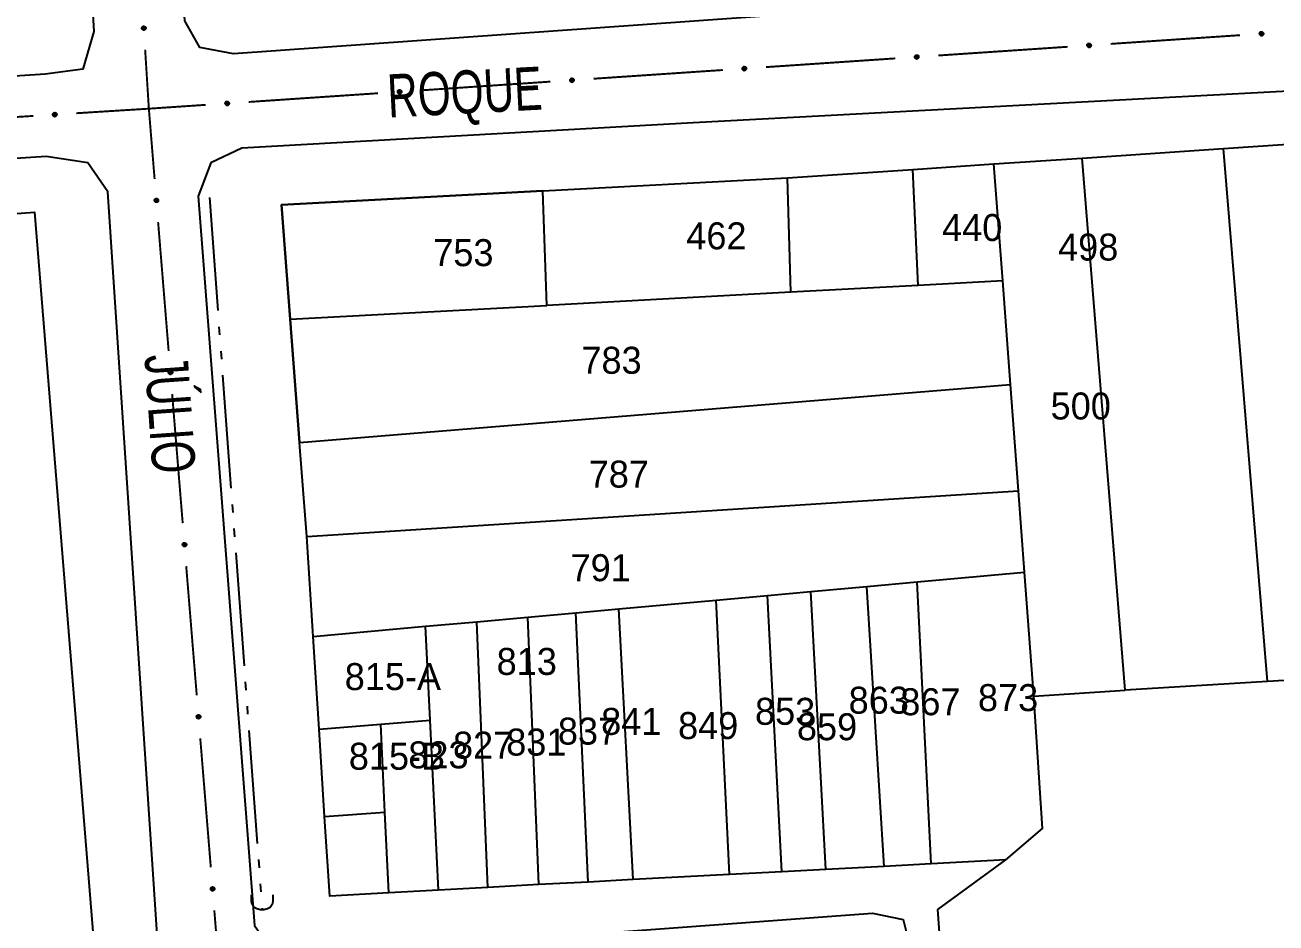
# Model space of a CAD drawing. Extents: x 201053 to 202535, y 4855063 to 4857394.
# Drawn here: x 201644.7 to 201760.5, y 4856174 to 4856257.2 of the extents above; entities that cross this region are included whole.
import ezdxf
from ezdxf.enums import TextEntityAlignment as Align

# ---------------------------------------------------------------- set-up
doc = ezdxf.new("R2010")
doc.units = 0
doc.header["$LTSCALE"] = 1.5
doc.header["$MEASUREMENT"] = 0
doc.linetypes.add('TRACO_05', pattern=[11, 7, -1, 0.5, -1, 0.5, -1])
for name, color, linetype in [('CD_MALHA_LOTES', 7, 'CONTINUOUS'), ('HD-VALAS-DRENOS', 170, 'CONTINUOUS'), ('RU-QUADRA', 210, 'CONTINUOUS'), ('SV-BUEIRO-VALA', 7, 'CONTINUOUS'), ('SV-EIXO-RUA-PAV', 20, 'CONTINUOUS'), ('SV-RUA-PAVIM', 7, 'CONTINUOUS'), ('SV-TXT-RUA-PAV', 7, 'CONTINUOUS'), ('Th_NmrPort', 7, 'CONTINUOUS')]:
    doc.layers.add(name, color=color, linetype=linetype)
doc.styles.add('ARIAL', font='ARIAL.SHX')

# ---------------------------------------------------------------- blocks, each defined once
blk = doc.blocks.new('COD120', base_point=(202246.23, 4857300.32))
at = {"layer": 'SV-BUEIRO-VALA'}
blk.add_lwpolyline([(202245.23, 4857298.92), (202245.23, 4857299.503333), (202245.23, 4857299.590833), (202245.313333, 4857299.824167), (202245.48, 4857300.086667), (202245.73, 4857300.2325), (202246.063333, 4857300.32), (202246.396667, 4857300.32), (202246.73, 4857300.2325), (202246.98, 4857300.086667), (202247.146667, 4857299.824167), (202247.23, 4857299.590833), (202247.23, 4857299.503333), (202247.23, 4857298.92)], dxfattribs=at)

msp = doc.modelspace()

# ---------------------------------------------------------------- linework, layer by layer
at = {"layer": 'CD_MALHA_LOTES', "linetype": 'Continuous', "flags": 128}
for points in [[(201755.65, 4856245.71), (201786.34, 4856247.8)], [(201742.57, 4856244.83), (201755.65, 4856245.71)], [(201759.74, 4856196.35), (201755.65, 4856245.71)], [(201715.29, 4856243.01), (201726.9, 4856243.79)], [(201726.9, 4856243.79), (201734.4, 4856244.29)], [(201727.38, 4856233.04), (201726.9, 4856243.79)], [(201734.4, 4856244.29), (201742.57, 4856244.83)], [(201735.21, 4856233.46), (201734.4, 4856244.29)], [(201746.54, 4856195.52), (201742.57, 4856244.83)], [(201692.63, 4856241.8), (201715.29, 4856243.01)], [(201715.58, 4856232.4), (201715.29, 4856243.01)], [(201692.63, 4856241.8), (201668.43, 4856240.51), (201669.23, 4856229.91)], [(201693, 4856231.19), (201692.63, 4856241.8)], [(201550.36, 4856232.81), (201579.7, 4856234.9), (201645.54, 4856239.83), (201651.01, 4856172.4)], [(201735.21, 4856233.46), (201727.38, 4856233.04)], [(201735.93, 4856223.84), (201735.21, 4856233.46)], [(201715.58, 4856232.4), (201693, 4856231.19)], [(201727.38, 4856233.04), (201715.58, 4856232.4)], [(201669.23, 4856229.91), (201693, 4856231.19)], [(201669.23, 4856229.91), (201670.1, 4856218.47)], [(201670.1, 4856218.47), (201735.93, 4856223.84)], [(201736.67, 4856214), (201735.93, 4856223.84)], [(201670.76, 4856209.76), (201670.1, 4856218.47)], [(201670.76, 4856209.76), (201736.67, 4856214)], [(201737.24, 4856206.46), (201736.67, 4856214)], [(201671.35, 4856200.52), (201670.76, 4856209.76)], [(201722.62, 4856205.14), (201727.28, 4856205.56)], [(201727.28, 4856205.56), (201737.24, 4856206.46)], [(201728.59, 4856179.44), (201727.28, 4856205.56)], [(201738.1, 4856194.99), (201737.24, 4856206.46)], [(201713.42, 4856204.31), (201717.43, 4856204.67)], [(201717.43, 4856204.67), (201722.62, 4856205.14)], [(201718.82, 4856178.93), (201717.43, 4856204.67)], [(201724.22, 4856179.21), (201722.62, 4856205.14)], [(201699.66, 4856203.07), (201708.68, 4856203.88)], [(201708.68, 4856203.88), (201713.42, 4856204.31)], [(201709.91, 4856178.45), (201708.68, 4856203.88)], [(201714.75, 4856178.71), (201713.42, 4856204.31)], [(201686.5, 4856201.88), (201691.22, 4856202.31)], [(201691.22, 4856202.31), (201695.69, 4856202.71)], [(201692.26, 4856177.52), (201691.22, 4856202.31)], [(201695.69, 4856202.71), (201699.66, 4856203.07)], [(201696.81, 4856177.76), (201695.69, 4856202.71)], [(201700.99, 4856177.98), (201699.66, 4856203.07)], [(201671.35, 4856200.52), (201681.75, 4856201.45)], [(201681.75, 4856201.45), (201686.5, 4856201.88)], [(201682.18, 4856192.76), (201681.75, 4856201.45)], [(201687.53, 4856177.26), (201686.5, 4856201.88)], [(201671.9, 4856191.93), (201671.35, 4856200.52)], [(201782.27, 4856197.71), (201759.74, 4856196.35)], [(201759.74, 4856196.35), (201746.54, 4856195.52)], [(201738.1, 4856194.99), (201746.54, 4856195.52)], [(201735.5, 4856179.81), (201738.89, 4856182.73), (201738.1, 4856194.99)], [(201677.62, 4856192.39), (201682.18, 4856192.76)], [(201682.96, 4856177.01), (201682.18, 4856192.76)], [(201671.9, 4856191.93), (201677.62, 4856192.39)], [(201672.42, 4856183.83), (201671.9, 4856191.93)], [(201678, 4856184.22), (201677.62, 4856192.39)], [(201672.42, 4856183.83), (201678, 4856184.22)], [(201678.35, 4856176.76), (201672.89, 4856176.46), (201672.42, 4856183.83)], [(201678.35, 4856176.76), (201678, 4856184.22)], [(201718.82, 4856178.93), (201714.75, 4856178.71)], [(201724.22, 4856179.21), (201718.82, 4856178.93)], [(201728.59, 4856179.44), (201724.22, 4856179.21)], [(201735.5, 4856179.81), (201728.59, 4856179.44)], [(201785.55, 4856144.81), (201731.66, 4856141.12), (201729.19, 4856175.22), (201735.5, 4856179.81)], [(201696.81, 4856177.76), (201692.26, 4856177.52)], [(201700.99, 4856177.98), (201696.81, 4856177.76)], [(201709.91, 4856178.45), (201700.99, 4856177.98)], [(201714.75, 4856178.71), (201709.91, 4856178.45)], [(201682.96, 4856177.01), (201678.35, 4856176.76)], [(201687.53, 4856177.26), (201682.96, 4856177.01)], [(201692.26, 4856177.52), (201687.53, 4856177.26)]]:
    msp.add_lwpolyline(points, dxfattribs=at)
at = {"layer": 'HD-VALAS-DRENOS', "linetype": 'TRACO_05'}
msp.add_polyline3d([(201661.75, 4856241.17, 13.21), (201666.63, 4856175.18, 13.7)], dxfattribs=at)
at = {"layer": 'RU-QUADRA', "linetype": 'Continuous', "flags": 128}
for points in [[(201731.66, 4856141.12), (201729.19, 4856175.22), (201735.5, 4856179.81), (201728.59, 4856179.44), (201724.22, 4856179.21), (201718.82, 4856178.93), (201714.75, 4856178.71), (201709.91, 4856178.45), (201700.99, 4856177.98), (201696.81, 4856177.76), (201692.26, 4856177.52), (201687.53, 4856177.26), (201682.96, 4856177.01), (201678.35, 4856176.76), (201672.89, 4856176.46), (201672.42, 4856183.83), (201671.9, 4856191.93), (201671.35, 4856200.52), (201670.76, 4856209.76), (201670.1, 4856218.47), (201669.23, 4856229.91), (201668.43, 4856240.51), (201692.63, 4856241.8), (201715.29, 4856243.01), (201726.9, 4856243.79), (201734.4, 4856244.29), (201742.57, 4856244.83), (201755.65, 4856245.71), (201786.34, 4856247.8)], [(201579.7, 4856234.9), (201645.54, 4856239.83), (201651.01, 4856172.4), (201652.06, 4856159.56), (201652.69, 4856151.8), (201653.77, 4856137.31), (201654.99, 4856120.88), (201655.97, 4856107.71), (201658, 4856080.49), (201660.08, 4856052.62), (201661.19, 4856038.62), (201596.03, 4856034.44)]]:
    msp.add_lwpolyline(points, dxfattribs=at)
at = {"layer": 'SV-EIXO-RUA-PAV'}
for points in [[(201655.771939, 4856257.017144), (201655.809079, 4856256.985322), (201655.834492, 4856256.950378), (201655.847299, 4856256.915132), (201655.850495, 4856256.881036), (201655.849836, 4856256.845785), (201655.841331, 4856256.810391), (201655.823189, 4856256.773199), (201655.791529, 4856256.735718), (201655.754021, 4856256.712038), (201655.720139, 4856256.697633), (201655.684777, 4856256.692253), (201655.650543, 4856256.693467), (201655.61407, 4856256.703518), (201655.576559, 4856256.722271), (201655.539641, 4856256.755018), (201655.514962, 4856256.789447), (201655.503469, 4856256.823864), (201655.498286, 4856256.859449), (201655.49939, 4856256.895429), (201655.507939, 4856256.930124), (201655.526889, 4856256.967858), (201655.559693, 4856257.003867), (201655.593751, 4856257.028874), (201655.627997, 4856257.040847), (201655.663146, 4856257.045161), (201655.69851, 4856257.04493), (201655.734444, 4856257.037861), (201655.771939, 4856257.017144)], [(201759.028756, 4856256.452164), (201759.060432, 4856256.489428), (201759.095277, 4856256.514977), (201759.130472, 4856256.527922), (201759.164556, 4856256.531251), (201759.199809, 4856256.53073), (201759.235236, 4856256.522363), (201759.272498, 4856256.504367), (201759.310103, 4856256.472853), (201759.333929, 4856256.435438), (201759.348467, 4856256.401612), (201759.353985, 4856256.366271), (201759.352904, 4856256.332033), (201759.342996, 4856256.295522), (201759.32439, 4856256.257938), (201759.291787, 4856256.220892), (201759.257454, 4856256.196078), (201759.223083, 4856256.184451), (201759.187519, 4856256.179129), (201759.151534, 4856256.180092), (201759.116806, 4856256.188506), (201759.078999, 4856256.207308), (201759.042861, 4856256.239972), (201759.017722, 4856256.273932), (201759.005615, 4856256.308131), (201759.001164, 4856256.343262), (201759.001256, 4856256.378627), (201759.008185, 4856256.414589), (201759.028756, 4856256.452164)], [(201743.064739, 4856255.378744), (201743.096394, 4856255.416027), (201743.131223, 4856255.441596), (201743.166411, 4856255.454562), (201743.200493, 4856255.457911), (201743.235747, 4856255.457411), (201743.271178, 4856255.449064), (201743.308451, 4856255.43109), (201743.346074, 4856255.399599), (201743.369923, 4856255.362198), (201743.38448, 4856255.32838), (201743.390018, 4856255.293043), (201743.388958, 4856255.258804), (201743.379072, 4856255.222286), (201743.360488, 4856255.184692), (201743.327906, 4856255.147627), (201743.293588, 4856255.122793), (201743.259224, 4856255.111146), (201743.223663, 4856255.105802), (201743.187678, 4856255.106745), (201743.152945, 4856255.115138), (201743.115126, 4856255.133918), (201743.07897, 4856255.16656), (201743.05381, 4856255.200505), (201743.041683, 4856255.234697), (201743.037211, 4856255.269826), (201743.037283, 4856255.305191), (201743.04419, 4856255.341157), (201743.064739, 4856255.378744)], [(201727.100954, 4856254.302842), (201727.132609, 4856254.340125), (201727.167438, 4856254.365695), (201727.202626, 4856254.378661), (201727.236708, 4856254.38201), (201727.271961, 4856254.381509), (201727.307393, 4856254.373163), (201727.344666, 4856254.355189), (201727.382289, 4856254.323697), (201727.406138, 4856254.286296), (201727.420695, 4856254.252479), (201727.426233, 4856254.217141), (201727.425173, 4856254.182902), (201727.415286, 4856254.146385), (201727.396702, 4856254.10879), (201727.364121, 4856254.071725), (201727.329803, 4856254.046892), (201727.295439, 4856254.035244), (201727.259878, 4856254.029901), (201727.223893, 4856254.030843), (201727.18916, 4856254.039237), (201727.151341, 4856254.058016), (201727.115184, 4856254.090659), (201727.090025, 4856254.124604), (201727.077898, 4856254.158796), (201727.073426, 4856254.193925), (201727.073498, 4856254.229289), (201727.080405, 4856254.265255), (201727.100954, 4856254.302842)], [(201711.137169, 4856253.226941), (201711.168824, 4856253.264224), (201711.203653, 4856253.289794), (201711.238841, 4856253.302759), (201711.272923, 4856253.306109), (201711.308176, 4856253.305608), (201711.343608, 4856253.297262), (201711.380881, 4856253.279287), (201711.418503, 4856253.247796), (201711.442352, 4856253.210395), (201711.456909, 4856253.176577), (201711.462448, 4856253.14124), (201711.461388, 4856253.107001), (201711.451501, 4856253.070483), (201711.432917, 4856253.032889), (201711.400336, 4856252.995824), (201711.366018, 4856252.97099), (201711.331654, 4856252.959343), (201711.296092, 4856252.954), (201711.260108, 4856252.954942), (201711.225375, 4856252.963335), (201711.187556, 4856252.982115), (201711.151399, 4856253.014757), (201711.12624, 4856253.048702), (201711.114113, 4856253.082894), (201711.109641, 4856253.118023), (201711.109713, 4856253.153388), (201711.11662, 4856253.189354), (201711.137169, 4856253.226941)], [(201695.173384, 4856252.151039), (201695.205039, 4856252.188322), (201695.239868, 4856252.213892), (201695.275056, 4856252.226858), (201695.309138, 4856252.230207), (201695.344391, 4856252.229707), (201695.379823, 4856252.22136), (201695.417096, 4856252.203386), (201695.454718, 4856252.171894), (201695.478567, 4856252.134494), (201695.493124, 4856252.100676), (201695.498663, 4856252.065338), (201695.497603, 4856252.0311), (201695.487716, 4856251.994582), (201695.469132, 4856251.956987), (201695.436551, 4856251.919923), (201695.402233, 4856251.895089), (201695.367868, 4856251.883441), (201695.332307, 4856251.878098), (201695.296322, 4856251.87904), (201695.261589, 4856251.887434), (201695.223771, 4856251.906213), (201695.187614, 4856251.938856), (201695.162455, 4856251.972801), (201695.150328, 4856252.006993), (201695.145856, 4856252.042122), (201695.145928, 4856252.077487), (201695.152835, 4856252.113452), (201695.173384, 4856252.151039)], [(201679.209599, 4856251.075138), (201679.241253, 4856251.112421), (201679.276083, 4856251.137991), (201679.311271, 4856251.150956), (201679.345353, 4856251.154306), (201679.380606, 4856251.153805), (201679.416037, 4856251.145459), (201679.45331, 4856251.127484), (201679.490933, 4856251.095993), (201679.514782, 4856251.058592), (201679.529339, 4856251.024774), (201679.534878, 4856250.989437), (201679.533818, 4856250.955198), (201679.523931, 4856250.918681), (201679.505347, 4856250.881086), (201679.472766, 4856250.844021), (201679.438448, 4856250.819187), (201679.404083, 4856250.80754), (201679.368522, 4856250.802197), (201679.332537, 4856250.803139), (201679.297804, 4856250.811532), (201679.259986, 4856250.830312), (201679.223829, 4856250.862954), (201679.19867, 4856250.896899), (201679.186543, 4856250.931091), (201679.182071, 4856250.96622), (201679.182143, 4856251.001585), (201679.18905, 4856251.037551), (201679.209599, 4856251.075138)], [(201663.245814, 4856249.999236), (201663.277468, 4856250.036519), (201663.312298, 4856250.062089), (201663.347485, 4856250.075055), (201663.381567, 4856250.078404), (201663.416821, 4856250.077904), (201663.452252, 4856250.069557), (201663.489525, 4856250.051583), (201663.527148, 4856250.020092), (201663.550997, 4856249.982691), (201663.565554, 4856249.948873), (201663.571093, 4856249.913535), (201663.570033, 4856249.879297), (201663.560146, 4856249.842779), (201663.541562, 4856249.805184), (201663.508981, 4856249.76812), (201663.474663, 4856249.743286), (201663.440298, 4856249.731639), (201663.404737, 4856249.726295), (201663.368752, 4856249.727238), (201663.334019, 4856249.735631), (201663.296201, 4856249.75441), (201663.260044, 4856249.787053), (201663.234884, 4856249.820998), (201663.222758, 4856249.85519), (201663.218285, 4856249.890319), (201663.218358, 4856249.925684), (201663.225265, 4856249.96165), (201663.245814, 4856249.999236)], [(201647.279855, 4856248.964662), (201647.311683, 4856249.001797), (201647.346631, 4856249.027204), (201647.381879, 4856249.040005), (201647.415976, 4856249.043196), (201647.451227, 4856249.042531), (201647.486619, 4856249.034019), (201647.523808, 4856249.015871), (201647.561283, 4856248.984205), (201647.584957, 4856248.946693), (201647.599357, 4856248.912808), (201647.60473, 4856248.877445), (201647.603511, 4856248.843211), (201647.593454, 4856248.80674), (201647.574694, 4856248.769233), (201647.541941, 4856248.73232), (201647.507507, 4856248.707647), (201647.473089, 4856248.69616), (201647.437503, 4856248.690982), (201647.401523, 4856248.692093), (201647.36683, 4856248.700648), (201647.329099, 4856248.719604), (201647.293095, 4856248.752415), (201647.268094, 4856248.786477), (201647.256127, 4856248.820725), (201647.251819, 4856248.855874), (201647.252056, 4856248.891238), (201647.259131, 4856248.927171), (201647.279855, 4856248.964662)], [(201656.931687, 4856241.06198), (201656.969414, 4856241.030856), (201656.995473, 4856240.996391), (201657.008935, 4856240.96139), (201657.012765, 4856240.927359), (201657.012763, 4856240.892102), (201657.004918, 4856240.856556), (201656.987472, 4856240.819033), (201656.956516, 4856240.780969), (201656.919455, 4856240.756594), (201656.885847, 4856240.74156), (201656.850591, 4856240.735523), (201656.816341, 4856240.736099), (201656.779687, 4856240.745469), (201656.741834, 4856240.76352), (201656.704312, 4856240.795574), (201656.678996, 4856240.829538), (201656.666864, 4856240.863734), (201656.661019, 4856240.899216), (201656.661453, 4856240.935211), (201656.669355, 4856240.970059), (201656.687598, 4856241.008139), (201656.719726, 4856241.044754), (201656.753312, 4856241.07039), (201656.78733, 4856241.082999), (201656.822392, 4856241.087967), (201656.857754, 4856241.088395), (201656.893814, 4856241.081996), (201656.931687, 4856241.06198)], [(201658.233043, 4856225.114991), (201658.27077, 4856225.083866), (201658.296829, 4856225.049402), (201658.310291, 4856225.014401), (201658.314121, 4856224.980369), (201658.314119, 4856224.945112), (201658.306274, 4856224.909567), (201658.288828, 4856224.872043), (201658.257871, 4856224.833979), (201658.220811, 4856224.809604), (201658.187203, 4856224.794571), (201658.151947, 4856224.788533), (201658.117697, 4856224.78911), (201658.081043, 4856224.798479), (201658.043189, 4856224.81653), (201658.005668, 4856224.848585), (201657.980352, 4856224.882548), (201657.96822, 4856224.916745), (201657.962375, 4856224.952227), (201657.962809, 4856224.988221), (201657.97071, 4856225.02307), (201657.988954, 4856225.06115), (201658.021082, 4856225.097764), (201658.054668, 4856225.123401), (201658.088685, 4856225.136009), (201658.123747, 4856225.140977), (201658.15911, 4856225.141405), (201658.19517, 4856225.135007), (201658.233043, 4856225.114991)], [(201659.534399, 4856209.168001), (201659.572125, 4856209.136877), (201659.598185, 4856209.102412), (201659.611646, 4856209.067411), (201659.615477, 4856209.03338), (201659.615475, 4856208.998123), (201659.60763, 4856208.962577), (201659.590184, 4856208.925054), (201659.559227, 4856208.88699), (201659.522167, 4856208.862615), (201659.488558, 4856208.847581), (201659.453303, 4856208.841544), (201659.419052, 4856208.84212), (201659.382399, 4856208.85149), (201659.344545, 4856208.869541), (201659.307024, 4856208.901595), (201659.281707, 4856208.935559), (201659.269576, 4856208.969755), (201659.263731, 4856209.005237), (201659.264164, 4856209.041232), (201659.272066, 4856209.07608), (201659.290309, 4856209.11416), (201659.322438, 4856209.150775), (201659.356024, 4856209.176411), (201659.390041, 4856209.18902), (201659.425103, 4856209.193988), (201659.460466, 4856209.194416), (201659.496525, 4856209.188017), (201659.534399, 4856209.168001)], [(201660.835755, 4856193.221012), (201660.873481, 4856193.189887), (201660.899541, 4856193.155423), (201660.913002, 4856193.120422), (201660.916833, 4856193.08639), (201660.91683, 4856193.051133), (201660.908985, 4856193.015588), (201660.89154, 4856192.978064), (201660.860583, 4856192.94), (201660.823523, 4856192.915625), (201660.789914, 4856192.900592), (201660.754658, 4856192.894554), (201660.720408, 4856192.895131), (201660.683754, 4856192.9045), (201660.645901, 4856192.922551), (201660.608379, 4856192.954606), (201660.583063, 4856192.988569), (201660.570932, 4856193.022766), (201660.565086, 4856193.058248), (201660.56552, 4856193.094243), (201660.573422, 4856193.129091), (201660.591665, 4856193.167171), (201660.623794, 4856193.203785), (201660.65738, 4856193.229422), (201660.691397, 4856193.24203), (201660.726459, 4856193.246999), (201660.761821, 4856193.247426), (201660.797881, 4856193.241028), (201660.835755, 4856193.221012)], [(201662.13711, 4856177.274023), (201662.174837, 4856177.242898), (201662.200896, 4856177.208433), (201662.214358, 4856177.173432), (201662.218188, 4856177.139401), (201662.218186, 4856177.104144), (201662.210341, 4856177.068598), (201662.192895, 4856177.031075), (201662.161939, 4856176.993011), (201662.124878, 4856176.968636), (201662.09127, 4856176.953602), (201662.056014, 4856176.947565), (201662.021764, 4856176.948141), (201661.98511, 4856176.957511), (201661.947257, 4856176.975562), (201661.909735, 4856177.007616), (201661.884419, 4856177.04158), (201661.872287, 4856177.075776), (201661.866442, 4856177.111259), (201661.866876, 4856177.147253), (201661.874778, 4856177.182101), (201661.893021, 4856177.220181), (201661.925149, 4856177.256796), (201661.958735, 4856177.282432), (201661.992753, 4856177.295041), (201662.027815, 4856177.300009), (201662.063177, 4856177.300437), (201662.099237, 4856177.294038), (201662.13711, 4856177.274023)]]:
    msp.add_lwpolyline(points, close=True, dxfattribs=at)
for points in [[(201655.49939, 4856256.895429), (201655.514962, 4856256.789447)], [(201655.504571, 4856256.908485), (201655.526411, 4856256.778605)], [(201655.507939, 4856256.930124), (201655.539641, 4856256.755018)], [(201655.520134, 4856256.943644), (201655.55715, 4856256.746358)], [(201655.526889, 4856256.967858), (201655.576559, 4856256.722271)], [(201655.545059, 4856256.982126), (201655.594613, 4856256.7159)], [(201655.559693, 4856257.003867), (201655.61407, 4856256.703518)], [(201655.575859, 4856257.014142), (201655.630963, 4856256.703147)], [(201655.593751, 4856257.028874), (201655.650543, 4856256.693467)], [(201655.610324, 4856257.031348), (201655.66697, 4856256.695841)], [(201655.627997, 4856257.040847), (201655.684777, 4856256.692253)], [(201655.645304, 4856257.040384), (201655.699739, 4856256.696534)], [(201655.663146, 4856257.045161), (201655.720139, 4856256.697633)], [(201655.682159, 4856257.041335), (201655.738547, 4856256.709912)], [(201655.69851, 4856257.04493), (201655.754021, 4856256.712038)], [(201655.716633, 4856257.036666), (201655.772927, 4856256.728481)], [(201655.734444, 4856257.037861), (201655.791529, 4856256.735718)], [(201655.75145, 4856257.026551), (201655.805261, 4856256.757858)], [(201655.771939, 4856257.017144), (201655.823189, 4856256.773199)], [(201655.791465, 4856256.998988), (201655.831376, 4856256.79915)], [(201655.809079, 4856256.985322), (201655.841331, 4856256.810391)], [(201655.823652, 4856256.965465), (201655.844044, 4856256.836861)], [(201655.834492, 4856256.950378), (201655.849836, 4856256.845785)], [(201759.008185, 4856256.414589), (201759.310103, 4856256.472853)], [(201759.019429, 4856256.431638), (201759.287909, 4856256.486498)], [(201759.028756, 4856256.452164), (201759.272498, 4856256.504367)], [(201759.046835, 4856256.471761), (201759.246516, 4856256.512452)], [(201759.060432, 4856256.489428), (201759.235236, 4856256.522363)], [(201759.080233, 4856256.504078), (201759.208755, 4856256.524972)], [(201759.095277, 4856256.514977), (201759.199809, 4856256.53073)], [(201743.037211, 4856255.269826), (201743.38448, 4856255.32838)], [(201743.037283, 4856255.305191), (201743.369923, 4856255.362198)], [(201743.040952, 4856255.288856), (201743.372118, 4856255.346734)], [(201743.042068, 4856255.252006), (201743.38567, 4856255.307986)], [(201743.04419, 4856255.341157), (201743.346074, 4856255.399599)], [(201743.045466, 4856255.323351), (201743.353395, 4856255.38103)], [(201743.055425, 4856255.358212), (201743.323873, 4856255.413231)], [(201743.064739, 4856255.378744), (201743.308451, 4856255.43109)], [(201743.082807, 4856255.398351), (201743.282464, 4856255.43916)], [(201743.096394, 4856255.416027), (201743.271178, 4856255.449064)], [(201743.116186, 4856255.430688), (201743.244696, 4856255.451658)], [(201743.131223, 4856255.441596), (201743.235747, 4856255.457411)], [(201759.001164, 4856256.343262), (201759.348467, 4856256.401612)], [(201759.001256, 4856256.378627), (201759.333929, 4856256.435438)], [(201759.004916, 4856256.36229), (201759.336116, 4856256.419973)], [(201759.005615, 4856256.308131), (201759.353985, 4856256.366271)], [(201759.00601, 4856256.325439), (201759.349645, 4856256.381217)], [(201759.00945, 4856256.396782), (201759.317413, 4856256.45428)], [(201759.015183, 4856256.290495), (201759.350467, 4856256.348451)], [(201759.017722, 4856256.273932), (201759.352904, 4856256.332033)], [(201759.032524, 4856256.256097), (201759.343301, 4856256.312415)], [(201759.042861, 4856256.239972), (201759.342996, 4856256.295522)], [(201759.064659, 4856256.225422), (201759.33069, 4856256.276016)], [(201759.078999, 4856256.207308), (201759.32439, 4856256.257938)], [(201759.103239, 4856256.200648), (201759.300379, 4856256.238435)], [(201759.116806, 4856256.188506), (201759.291787, 4856256.220892)], [(201759.138458, 4856256.185223), (201759.268252, 4856256.207569)], [(201759.151534, 4856256.180092), (201759.257454, 4856256.196078)], [(201727.073426, 4856254.193925), (201727.420695, 4856254.252479)], [(201727.073498, 4856254.229289), (201727.406138, 4856254.286296)], [(201727.077167, 4856254.212955), (201727.408333, 4856254.270832)], [(201727.077898, 4856254.158796), (201727.426233, 4856254.217141)], [(201727.078283, 4856254.176104), (201727.421885, 4856254.232085)], [(201727.080405, 4856254.265255), (201727.382289, 4856254.323697)], [(201727.08168, 4856254.247449), (201727.38961, 4856254.305128)], [(201727.087476, 4856254.141166), (201727.422726, 4856254.199318)], [(201727.090025, 4856254.124604), (201727.425173, 4856254.182902)], [(201727.09164, 4856254.282311), (201727.360087, 4856254.337329)], [(201727.100954, 4856254.302842), (201727.344666, 4856254.355189)], [(201727.104837, 4856254.106778), (201727.415582, 4856254.163279)], [(201727.119022, 4856254.32245), (201727.318679, 4856254.363258)], [(201727.132609, 4856254.340125), (201727.307393, 4856254.373163)], [(201727.152401, 4856254.354787), (201727.280911, 4856254.375757)], [(201727.167438, 4856254.365695), (201727.271961, 4856254.381509)], [(201743.041683, 4856255.234697), (201743.390018, 4856255.293043)], [(201743.051261, 4856255.217067), (201743.386511, 4856255.27522)], [(201743.05381, 4856255.200505), (201743.388958, 4856255.258804)], [(201743.068623, 4856255.182679), (201743.379367, 4856255.23918)], [(201743.07897, 4856255.16656), (201743.379072, 4856255.222286)], [(201743.100776, 4856255.152023), (201743.366777, 4856255.202774)], [(201743.115126, 4856255.133918), (201743.360488, 4856255.184692)], [(201743.13937, 4856255.127272), (201743.336488, 4856255.165174)], [(201743.152945, 4856255.115138), (201743.327906, 4856255.147627)], [(201743.174599, 4856255.111867), (201743.304379, 4856255.13429)], [(201743.187678, 4856255.106745), (201743.293588, 4856255.122793)], [(201711.109641, 4856253.118023), (201711.456909, 4856253.176577)], [(201711.109713, 4856253.153388), (201711.442352, 4856253.210395)], [(201711.113382, 4856253.137053), (201711.444548, 4856253.194931)], [(201711.114113, 4856253.082894), (201711.462448, 4856253.14124)], [(201711.114498, 4856253.100203), (201711.4581, 4856253.156183)], [(201711.11662, 4856253.189354), (201711.418503, 4856253.247796)], [(201711.117895, 4856253.171548), (201711.425825, 4856253.229227)], [(201711.123691, 4856253.065264), (201711.458941, 4856253.123417)], [(201711.12624, 4856253.048702), (201711.461388, 4856253.107001)], [(201711.127854, 4856253.20641), (201711.396302, 4856253.261428)], [(201711.137169, 4856253.226941), (201711.380881, 4856253.279287)], [(201711.141052, 4856253.030876), (201711.451796, 4856253.087377)], [(201711.151399, 4856253.014757), (201711.451501, 4856253.070483)], [(201711.155237, 4856253.246548), (201711.354894, 4856253.287357)], [(201711.168824, 4856253.264224), (201711.343608, 4856253.297262)], [(201711.173206, 4856253.000221), (201711.439206, 4856253.050971)], [(201711.187556, 4856252.982115), (201711.432917, 4856253.032889)], [(201711.188615, 4856253.278886), (201711.317126, 4856253.299855)], [(201711.203653, 4856253.289794), (201711.308176, 4856253.305608)], [(201711.2118, 4856252.975469), (201711.408918, 4856253.013371)], [(201711.225375, 4856252.963335), (201711.400336, 4856252.995824)], [(201727.115184, 4856254.090659), (201727.415286, 4856254.146385)], [(201727.136991, 4856254.076122), (201727.402991, 4856254.126872)], [(201727.151341, 4856254.058016), (201727.396702, 4856254.10879)], [(201727.175585, 4856254.051371), (201727.372703, 4856254.089273)], [(201727.18916, 4856254.039237), (201727.364121, 4856254.071725)], [(201727.210814, 4856254.035966), (201727.340594, 4856254.058389)], [(201727.223893, 4856254.030843), (201727.329803, 4856254.046892)], [(201695.145856, 4856252.042122), (201695.493124, 4856252.100676)], [(201695.145928, 4856252.077487), (201695.478567, 4856252.134494)], [(201695.149597, 4856252.061152), (201695.480763, 4856252.119029)], [(201695.150328, 4856252.006993), (201695.498663, 4856252.065338)], [(201695.150713, 4856252.024301), (201695.494315, 4856252.080282)], [(201695.152835, 4856252.113452), (201695.454718, 4856252.171894)], [(201695.15411, 4856252.095647), (201695.46204, 4856252.153326)], [(201695.159906, 4856251.989363), (201695.495156, 4856252.047516)], [(201695.162455, 4856251.972801), (201695.497603, 4856252.0311)], [(201695.164069, 4856252.130508), (201695.432517, 4856252.185526)], [(201695.173384, 4856252.151039), (201695.417096, 4856252.203386)], [(201695.177267, 4856251.954975), (201695.488011, 4856252.011476)], [(201695.187614, 4856251.938856), (201695.487716, 4856251.994582)], [(201695.191452, 4856252.170647), (201695.391109, 4856252.211455)], [(201695.205039, 4856252.188322), (201695.379823, 4856252.22136)], [(201695.209421, 4856251.924319), (201695.475421, 4856251.975069)], [(201695.223771, 4856251.906213), (201695.469132, 4856251.956987)], [(201695.22483, 4856252.202984), (201695.353341, 4856252.223954)], [(201695.239868, 4856252.213892), (201695.344391, 4856252.229707)], [(201695.248015, 4856251.899568), (201695.445132, 4856251.93747)], [(201695.261589, 4856251.887434), (201695.436551, 4856251.919923)], [(201695.283243, 4856251.884163), (201695.413023, 4856251.906586)], [(201695.296322, 4856251.87904), (201695.402233, 4856251.895089)], [(201711.247028, 4856252.960065), (201711.376809, 4856252.982487)], [(201711.260108, 4856252.954942), (201711.366018, 4856252.97099)], [(201679.182071, 4856250.96622), (201679.529339, 4856251.024774)], [(201679.182143, 4856251.001585), (201679.514782, 4856251.058592)], [(201679.185812, 4856250.98525), (201679.516977, 4856251.043128)], [(201679.186543, 4856250.931091), (201679.534878, 4856250.989437)], [(201679.186928, 4856250.9484), (201679.53053, 4856251.00438)], [(201679.18905, 4856251.037551), (201679.490933, 4856251.095993)], [(201679.190325, 4856251.019745), (201679.498255, 4856251.077424)], [(201679.196121, 4856250.913461), (201679.531371, 4856250.971614)], [(201679.19867, 4856250.896899), (201679.533818, 4856250.955198)], [(201679.200284, 4856251.054607), (201679.468732, 4856251.109625)], [(201679.209599, 4856251.075138), (201679.45331, 4856251.127484)], [(201679.213482, 4856250.879073), (201679.524226, 4856250.935575)], [(201679.223829, 4856250.862954), (201679.523931, 4856250.918681)], [(201679.227666, 4856251.094745), (201679.427324, 4856251.135554)], [(201679.241253, 4856251.112421), (201679.416037, 4856251.145459)], [(201679.245636, 4856250.848418), (201679.511636, 4856250.899168)], [(201679.259986, 4856250.830312), (201679.505347, 4856250.881086)], [(201679.261045, 4856251.127083), (201679.389556, 4856251.148052)], [(201679.276083, 4856251.137991), (201679.380606, 4856251.153805)], [(201679.28423, 4856250.823666), (201679.481347, 4856250.861569)], [(201679.297804, 4856250.811532), (201679.472766, 4856250.844021)], [(201679.319458, 4856250.808262), (201679.449238, 4856250.830685)], [(201679.332537, 4856250.803139), (201679.438448, 4856250.819187)], [(201663.218285, 4856249.890319), (201663.565554, 4856249.948873)], [(201663.218358, 4856249.925684), (201663.550997, 4856249.982691)], [(201663.222027, 4856249.909349), (201663.553192, 4856249.967226)], [(201663.222758, 4856249.85519), (201663.571093, 4856249.913535)], [(201663.223143, 4856249.872499), (201663.566745, 4856249.928479)], [(201663.225265, 4856249.96165), (201663.527148, 4856250.020092)], [(201663.22654, 4856249.943844), (201663.534469, 4856250.001523)], [(201663.232335, 4856249.83756), (201663.567585, 4856249.895713)], [(201663.234884, 4856249.820998), (201663.570033, 4856249.879297)], [(201663.236499, 4856249.978705), (201663.504947, 4856250.033723)], [(201663.245814, 4856249.999236), (201663.489525, 4856250.051583)], [(201663.249697, 4856249.803172), (201663.560441, 4856249.859673)], [(201663.260044, 4856249.787053), (201663.560146, 4856249.842779)], [(201663.263881, 4856250.018844), (201663.463538, 4856250.059653)], [(201663.277468, 4856250.036519), (201663.452252, 4856250.069557)], [(201663.281851, 4856249.772516), (201663.547851, 4856249.823267)], [(201663.296201, 4856249.75441), (201663.541562, 4856249.805184)], [(201663.29726, 4856250.051181), (201663.42577, 4856250.072151)], [(201663.312298, 4856250.062089), (201663.416821, 4856250.077904)], [(201663.320444, 4856249.747765), (201663.517562, 4856249.785667)], [(201663.334019, 4856249.735631), (201663.508981, 4856249.76812)], [(201663.355673, 4856249.73236), (201663.485453, 4856249.754783)], [(201663.368752, 4856249.727238), (201663.474663, 4856249.743286)], [(201647.251819, 4856248.855874), (201647.599357, 4856248.912808)], [(201647.252056, 4856248.891238), (201647.584957, 4856248.946693)], [(201647.255649, 4856248.874886), (201647.587081, 4856248.931218)], [(201647.256127, 4856248.820725), (201647.60473, 4856248.877445)], [(201647.256593, 4856248.838031), (201647.600452, 4856248.892408)], [(201647.259131, 4856248.927171), (201647.561283, 4856248.984205)], [(201647.260323, 4856248.90936), (201647.568518, 4856248.965602)], [(201647.265622, 4856248.80305), (201647.60114, 4856248.859638)], [(201647.268094, 4856248.786477), (201647.603511, 4856248.843211)], [(201647.270444, 4856248.944174), (201647.539146, 4856248.99794)], [(201647.279855, 4856248.964662), (201647.523808, 4856249.015871)], [(201647.282823, 4856248.768582), (201647.593828, 4856248.823633)], [(201647.293095, 4856248.752415), (201647.593454, 4856248.80674)], [(201647.298014, 4856248.984185), (201647.497859, 4856249.024062)], [(201647.311683, 4856249.001797), (201647.486619, 4856249.034019)], [(201647.314834, 4856248.737776), (201647.581068, 4856248.787285)], [(201647.329099, 4856248.719604), (201647.574694, 4856248.769233)], [(201647.331543, 4856249.016366), (201647.46015, 4856249.036736)], [(201647.346631, 4856249.027204), (201647.451227, 4856249.042531)], [(201647.353311, 4856248.712845), (201647.550604, 4856248.749827)], [(201647.36683, 4856248.700648), (201647.541941, 4856248.73232)], [(201647.388468, 4856248.697276), (201647.518351, 4856248.719093)], [(201647.401523, 4856248.692093), (201647.507507, 4856248.707647)], [(201656.661453, 4856240.935211), (201656.678996, 4856240.829538)], [(201656.66639, 4856240.948361), (201656.690645, 4856240.818911)], [(201656.669355, 4856240.970059), (201656.704312, 4856240.795574)], [(201656.681296, 4856240.983804), (201656.721979, 4856240.787241)], [(201656.687598, 4856241.008139), (201656.741834, 4856240.76352)], [(201656.705499, 4856241.022744), (201656.760003, 4856240.757487)], [(201656.719726, 4856241.044754), (201656.779687, 4856240.745469)], [(201656.735698, 4856241.055327), (201656.796584, 4856240.745413)], [(201656.753312, 4856241.07039), (201656.816341, 4856240.736099)], [(201656.769837, 4856241.073173), (201656.832721, 4856240.738778)], [(201656.78733, 4856241.082999), (201656.850591, 4856240.735523)], [(201656.804642, 4856241.082858), (201656.865472, 4856240.740082)], [(201656.822392, 4856241.087967), (201656.885847, 4856240.74156)], [(201656.841473, 4856241.084495), (201656.904024, 4856240.75418)], [(201656.857754, 4856241.088395), (201656.919455, 4856240.756594)], [(201656.876028, 4856241.08047), (201656.938052, 4856240.773386)], [(201656.893814, 4856241.081996), (201656.956516, 4856240.780969)], [(201656.911027, 4856241.071004), (201656.969832, 4856240.80336)], [(201656.931687, 4856241.06198), (201656.987472, 4856240.819033)], [(201656.951548, 4856241.044192), (201656.995174, 4856240.845131)], [(201656.969414, 4856241.030856), (201657.004918, 4856240.856556)], [(201656.984354, 4856241.011273), (201657.007137, 4856240.883072)], [(201656.995473, 4856240.996391), (201657.012763, 4856240.892102)], [(201657.962809, 4856224.988221), (201657.980352, 4856224.882548)], [(201657.967746, 4856225.001372), (201657.992, 4856224.871921)], [(201657.97071, 4856225.02307), (201658.005668, 4856224.848585)], [(201657.982651, 4856225.036815), (201658.023335, 4856224.840252)], [(201657.988954, 4856225.06115), (201658.043189, 4856224.81653)], [(201658.006855, 4856225.075754), (201658.061359, 4856224.810498)], [(201658.021082, 4856225.097764), (201658.081043, 4856224.798479)], [(201658.037053, 4856225.108338), (201658.097939, 4856224.798423)], [(201658.054668, 4856225.123401), (201658.117697, 4856224.78911)], [(201658.071193, 4856225.126183), (201658.134076, 4856224.791789)], [(201658.088685, 4856225.136009), (201658.151947, 4856224.788533)], [(201658.105998, 4856225.135869), (201658.166827, 4856224.793092)], [(201658.123747, 4856225.140977), (201658.187203, 4856224.794571)], [(201658.142829, 4856225.137506), (201658.20538, 4856224.807191)], [(201658.15911, 4856225.141405), (201658.220811, 4856224.809604)], [(201658.177384, 4856225.13348), (201658.239408, 4856224.826396)], [(201658.19517, 4856225.135007), (201658.257871, 4856224.833979)], [(201658.212383, 4856225.124015), (201658.271188, 4856224.856371)], [(201658.233043, 4856225.114991), (201658.288828, 4856224.872043)], [(201658.252904, 4856225.097202), (201658.29653, 4856224.898142)], [(201658.27077, 4856225.083866), (201658.306274, 4856224.909567)], [(201658.28571, 4856225.064284), (201658.308493, 4856224.936082)], [(201658.296829, 4856225.049402), (201658.314119, 4856224.945112)], [(201659.264164, 4856209.041232), (201659.281707, 4856208.935559)], [(201659.269102, 4856209.054382), (201659.293356, 4856208.924932)], [(201659.272066, 4856209.07608), (201659.307024, 4856208.901595)], [(201659.284007, 4856209.089825), (201659.324691, 4856208.893263)], [(201659.290309, 4856209.11416), (201659.344545, 4856208.869541)], [(201659.308211, 4856209.128765), (201659.362714, 4856208.863508)], [(201659.322438, 4856209.150775), (201659.382399, 4856208.85149)], [(201659.338409, 4856209.161348), (201659.399295, 4856208.851434)], [(201659.356024, 4856209.176411), (201659.419052, 4856208.84212)], [(201659.372548, 4856209.179194), (201659.435432, 4856208.844799)], [(201659.390041, 4856209.18902), (201659.453303, 4856208.841544)], [(201659.407353, 4856209.18888), (201659.468183, 4856208.846103)], [(201659.425103, 4856209.193988), (201659.488558, 4856208.847581)], [(201659.444184, 4856209.190516), (201659.506735, 4856208.860201)], [(201659.460466, 4856209.194416), (201659.522167, 4856208.862615)], [(201659.478739, 4856209.186491), (201659.540764, 4856208.879407)], [(201659.496525, 4856209.188017), (201659.559227, 4856208.88699)], [(201659.513738, 4856209.177025), (201659.572544, 4856208.909381)], [(201659.534399, 4856209.168001), (201659.590184, 4856208.925054)], [(201659.55426, 4856209.150213), (201659.597885, 4856208.951152)], [(201659.572125, 4856209.136877), (201659.60763, 4856208.962577)], [(201659.587066, 4856209.117294), (201659.609849, 4856208.989093)], [(201659.598185, 4856209.102412), (201659.615475, 4856208.998123)], [(201660.56552, 4856193.094243), (201660.583063, 4856192.988569)], [(201660.570457, 4856193.107393), (201660.594712, 4856192.977942)], [(201660.573422, 4856193.129091), (201660.608379, 4856192.954606)], [(201660.585363, 4856193.142836), (201660.626046, 4856192.946273)], [(201660.591665, 4856193.167171), (201660.645901, 4856192.922551)], [(201660.609566, 4856193.181775), (201660.66407, 4856192.916519)], [(201660.623794, 4856193.203785), (201660.683754, 4856192.9045)], [(201660.639765, 4856193.214359), (201660.700651, 4856192.904444)], [(201660.65738, 4856193.229422), (201660.720408, 4856192.895131)], [(201660.673904, 4856193.232204), (201660.736788, 4856192.89781)], [(201660.691397, 4856193.24203), (201660.754658, 4856192.894554)], [(201660.708709, 4856193.24189), (201660.769539, 4856192.899113)], [(201660.726459, 4856193.246999), (201660.789914, 4856192.900592)], [(201660.74554, 4856193.243527), (201660.808091, 4856192.913212)], [(201660.761821, 4856193.247426), (201660.823523, 4856192.915625)], [(201660.780095, 4856193.239501), (201660.842119, 4856192.932417)], [(201660.797881, 4856193.241028), (201660.860583, 4856192.94)], [(201660.815094, 4856193.230036), (201660.8739, 4856192.962392)], [(201660.835755, 4856193.221012), (201660.89154, 4856192.978064)], [(201660.855616, 4856193.203223), (201660.899241, 4856193.004163)], [(201660.873481, 4856193.189887), (201660.908985, 4856193.015588)], [(201660.888421, 4856193.170305), (201660.911205, 4856193.042103)], [(201660.899541, 4856193.155423), (201660.91683, 4856193.051133)], [(201661.866876, 4856177.147253), (201661.884419, 4856177.04158)], [(201661.871813, 4856177.160403), (201661.896068, 4856177.030953)], [(201661.874778, 4856177.182101), (201661.909735, 4856177.007616)], [(201661.886719, 4856177.195846), (201661.927402, 4856176.999284)], [(201661.893021, 4856177.220181), (201661.947257, 4856176.975562)], [(201661.910922, 4856177.234786), (201661.965426, 4856176.969529)], [(201661.925149, 4856177.256796), (201661.98511, 4856176.957511)], [(201661.941121, 4856177.267369), (201662.002007, 4856176.957455)], [(201661.958735, 4856177.282432), (201662.021764, 4856176.948141)], [(201661.97526, 4856177.285215), (201662.038144, 4856176.95082)], [(201661.992753, 4856177.295041), (201662.056014, 4856176.947565)], [(201662.010065, 4856177.294901), (201662.070895, 4856176.952124)], [(201662.027815, 4856177.300009), (201662.09127, 4856176.953602)], [(201662.046896, 4856177.296537), (201662.109447, 4856176.966222)], [(201662.063177, 4856177.300437), (201662.124878, 4856176.968636)], [(201662.081451, 4856177.292512), (201662.143475, 4856176.985428)], [(201662.099237, 4856177.294038), (201662.161939, 4856176.993011)], [(201662.11645, 4856177.283046), (201662.175255, 4856177.015402)], [(201662.13711, 4856177.274023), (201662.192895, 4856177.031075)], [(201662.156971, 4856177.256234), (201662.200597, 4856177.057173)], [(201662.174837, 4856177.242898), (201662.210341, 4856177.068598)], [(201662.189777, 4856177.223315), (201662.21256, 4856177.095114)], [(201662.200896, 4856177.208433), (201662.218186, 4856177.104144)]]:
    msp.add_lwpolyline(points, dxfattribs=at)
at = {"layer": 'SV-EIXO-RUA-PAV', "const_width": 0.18}
for points in [[(201745.21097, 4856255.413062), (201754.190599, 4856256.018256)], [(201754.190599, 4856256.018256), (201754.81, 4856256.06)], [(201754.81, 4856256.06), (201757.183903, 4856256.218591)], [(201655.79661, 4856254.87078), (201656.110405, 4856249.880637)], [(201713.2834, 4856253.261259), (201725.256239, 4856254.068185)], [(201729.247185, 4856254.33716), (201741.220024, 4856255.144086)], [(201697.319615, 4856252.185357), (201709.292454, 4856252.992283)], [(201681.35583, 4856251.109456), (201693.328668, 4856251.916382)], [(201665.392044, 4856250.033554), (201677.364883, 4856250.84048)], [(201656.110405, 4856249.880637), (201656.14, 4856249.41)], [(201656.14, 4856249.41), (201661.401098, 4856249.764579)], [(201633.457592, 4856247.987545), (201645.434065, 4856248.738612)], [(201649.426222, 4856248.988968), (201655.414458, 4856249.364502)], [(201655.414458, 4856249.364502), (201656.14, 4856249.41)], [(201656.14, 4856249.41), (201656.670988, 4856242.903196)], [(201656.996327, 4856238.916449), (201657.972344, 4856226.956207)], [(201658.297683, 4856222.969459), (201659.2737, 4856211.009217)], [(201659.599039, 4856207.02247), (201660.575056, 4856195.062228)], [(201660.900395, 4856191.07548), (201661.876411, 4856179.115238)], [(201662.20175, 4856175.128491), (201662.771093, 4856168.151683)]]:
    msp.add_lwpolyline(points, dxfattribs=at)
at = {"layer": 'SV-RUA-PAVIM', "linetype": 'Continuous'}
for points in [[(201647.23, 4856321.02, 12.82), (201651.03, 4856256.55, 13.14), (201650.02, 4856253.06, 13.14), (201646.54, 4856252.62, 13.14), (201597.74, 4856249.39, 13.14), (201536.65, 4856245.18, 13.14), (201462.07, 4856240.13, 13.14), (201443.9, 4856238.9, 7.79), (201439.56, 4856240.46, 7.75), (201438.44, 4856243.09, 7.75), (201424.6, 4856447.91, 12.52), (201425.66, 4856450.11, 12.52), (201428.41, 4856452.31, 12.52), (201470.98, 4856455, 12.52), (201632.77, 4856465.46, 10.52), (201635.75, 4856463.9, 10.52), (201637.15, 4856459.36, 10.52), (201642.92, 4856381.32, 10.52)], [(201664.76, 4856245.76, 13.73), (201661.89, 4856244.39, 13.73), (201660.72, 4856241.31, 13.68), (201665.92, 4856173.72, 14.06), (201667.49, 4856171.48, 14.06), (201669.13, 4856170.88, 14.06), (201723.16, 4856174.87, 14.24), (201725.98, 4856174.29, 14.24), (201726.65, 4856171.69, 14.24), (201728.9, 4856139.78, 14.45), (201730.17, 4856138.18, 14.45), (201732.22, 4856137.68, 14.45), (201767.64, 4856140.02, 14.51), (201877.84, 4856146.76, 14.24), (201881.51, 4856147.39, 14.24), (201881.86, 4856150.77, 14.24), (201878.05, 4856212.77, 14.24), (201875.58, 4856252.98, 13.72), (201874.97, 4856254.28, 13.72), (201874.26, 4856255.27, 13.72), (201873.24, 4856256.28, 13.72), (201871.76, 4856256.9, 13.72), (201824.39, 4856254.37, 13.97), (201706.55, 4856248.11, 13.97)]]:
    msp.add_polyline3d(points, close=True, dxfattribs=at)
for points in [[(201869.59, 4856353.34, 12.91), (201874.11, 4856272.47, 13.7), (201873.55, 4856270.48, 13.7), (201872.18, 4856269.45, 13.7), (201823.78, 4856265.89, 13.7), (201706.2, 4856257.5, 13.7), (201663.98, 4856254.49, 13.77), (201660.87, 4856255.09, 13.77), (201659.48, 4856257.55, 13.75), (201651.32, 4856381.45, 13.75), (201651.32, 4856383.85, 13.75)], [(201558.04, 4856023.05, 11.87), (201604.29, 4856025.81, 11.87), (201656.74, 4856028.89, 14.37), (201663.77, 4856031.2, 14.37), (201666.11, 4856034.36, 14.37), (201652.34, 4856241.7, 13.17), (201650.49, 4856244.38, 13.17), (201646.64, 4856244.98, 13.17), (201598.03, 4856241.81, 13.17), (201537.23, 4856237.91, 13.17), (201462.9, 4856233.1, 13.17), (201445.93, 4856232.01, 7.93), (201441.84, 4856231.08, 7.93), (201439.47, 4856227.47, 7.93), (201440.33, 4856213.6, 7.93), (201444.62, 4856148.5, 7.93), (201447.92, 4856094.37, 10.7), (201450.87, 4856039.21, 10.7), (201451.73, 4856023.05, 10.7)]]:
    msp.add_polyline3d(points, dxfattribs=at)

# ---------------------------------------------------------------- block references
at = {"layer": 'SV-BUEIRO-VALA', "rotation": 180}
msp.add_blockref('COD120', (201666.63, 4856175.18, 13.7), dxfattribs=at)

# ---------------------------------------------------------------- texts
at = {"layer": 'SV-TXT-RUA-PAV', "style": 'ARIAL', "width": 0.7}
for s, rotation, p in [('ROQUE', 3, (201678.33, 4856248.58)), ('JÚLIO', 274, (201655.73, 4856226.54))]:
    msp.add_text(s, height=4, rotation=rotation, dxfattribs=at).set_placement(p)
at = {"layer": 'Th_NmrPort', "color": 1}
for s, p in [('440', (201729.596522, 4856238.400485)), ('462', (201705.906522, 4856237.630485)), ('753', (201682.476522, 4856236.070485)), ('498', (201740.336522, 4856236.590485)), ('783', (201696.196522, 4856226.100485)), ('500', (201739.645971, 4856221.86484)), ('787', (201696.872563, 4856215.55344)), ('791', (201695.192563, 4856206.88344)), ('813', (201688.346042, 4856198.197858)), ('815-A', (201674.27656, 4856196.792563)), ('863', (201720.942142, 4856194.606042)), ('867', (201725.72656, 4856194.462563)), ('873', (201732.91656, 4856194.842563)), ('841', (201698.02656, 4856192.642563)), ('853', (201712.272142, 4856193.576042)), ('837', (201694.01656, 4856191.742563)), ('849', (201705.14656, 4856192.252563)), ('859', (201716.152142, 4856192.146042)), ('827', (201684.30656, 4856190.442563)), ('831', (201689.232142, 4856190.726042)), ('815-B', (201674.65656, 4856189.412563)), ('823', (201680.16656, 4856189.542563))]:
    msp.add_text(s, height=2.5, dxfattribs=at).set_placement(p, align=Align.MIDDLE_LEFT)

doc.saveas('drawing.dxf')
